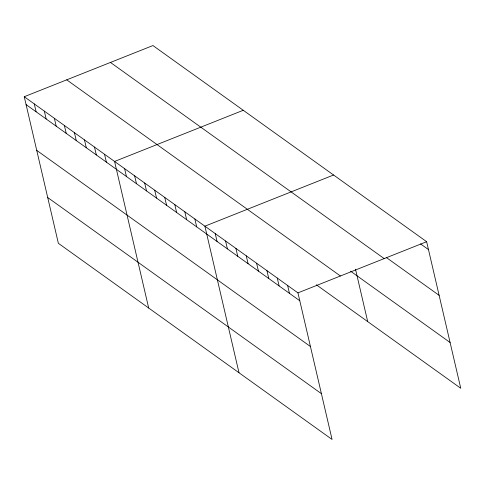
<?xml version="1.0" encoding="UTF-8"?>
<svg xmlns="http://www.w3.org/2000/svg" width="485" height="485" viewBox="0 0 485 485"><rect width="100%" height="100%" fill="white"/><g stroke="black" fill="none" stroke-linecap="round" stroke-linejoin="round"><path stroke-width="0.73" d="M24.25 96.721L297.954 292.873L332.061 439.446L58.358 243.294L24.25 96.721L152.939 45.554L426.642 241.706L460.75 388.279L316.329 284.78M243.258 110.283L114.575 161.45L148.683 308.023M333.583 175.012L204.894 226.18L239.002 372.753M297.954 292.873L426.642 241.706M420.568 243.919L428.473 249.587M386.212 257.432L439.125 295.353M110.471 62.444L384.175 258.59M350.546 271.163L450.098 342.507M66.718 79.837L340.421 275.989M26.087 104.602L299.791 300.755M36.733 150.374L310.436 346.52M47.706 197.528L321.409 393.674M355.499 269.187L367.691 321.585M287.617 285.459L289.448 293.34M277.274 278.05L279.105 285.932M266.932 270.642L268.769 278.523M256.595 263.234L258.426 271.115M246.253 255.819L248.09 263.701M235.916 248.411L237.747 256.292M225.573 241.003L227.41 248.884M215.237 233.588L217.068 241.469M194.861 218.99L196.692 226.871M184.821 211.799L186.658 219.681M174.788 204.603L176.619 212.485M164.748 197.413L166.585 205.294M154.715 190.223L156.552 198.104M144.682 183.027L146.512 190.908M134.642 175.837L136.479 183.718M124.609 168.647L126.439 176.528M104.536 154.26L106.373 162.142M94.502 147.07L96.333 154.951M84.463 139.874L86.3 147.755M74.429 132.684L76.26 140.565M64.396 125.494L66.227 133.375M54.356 118.298L56.193 126.179M44.323 111.107L46.154 118.989M34.283 103.917L36.12 111.799"/></g></svg>
